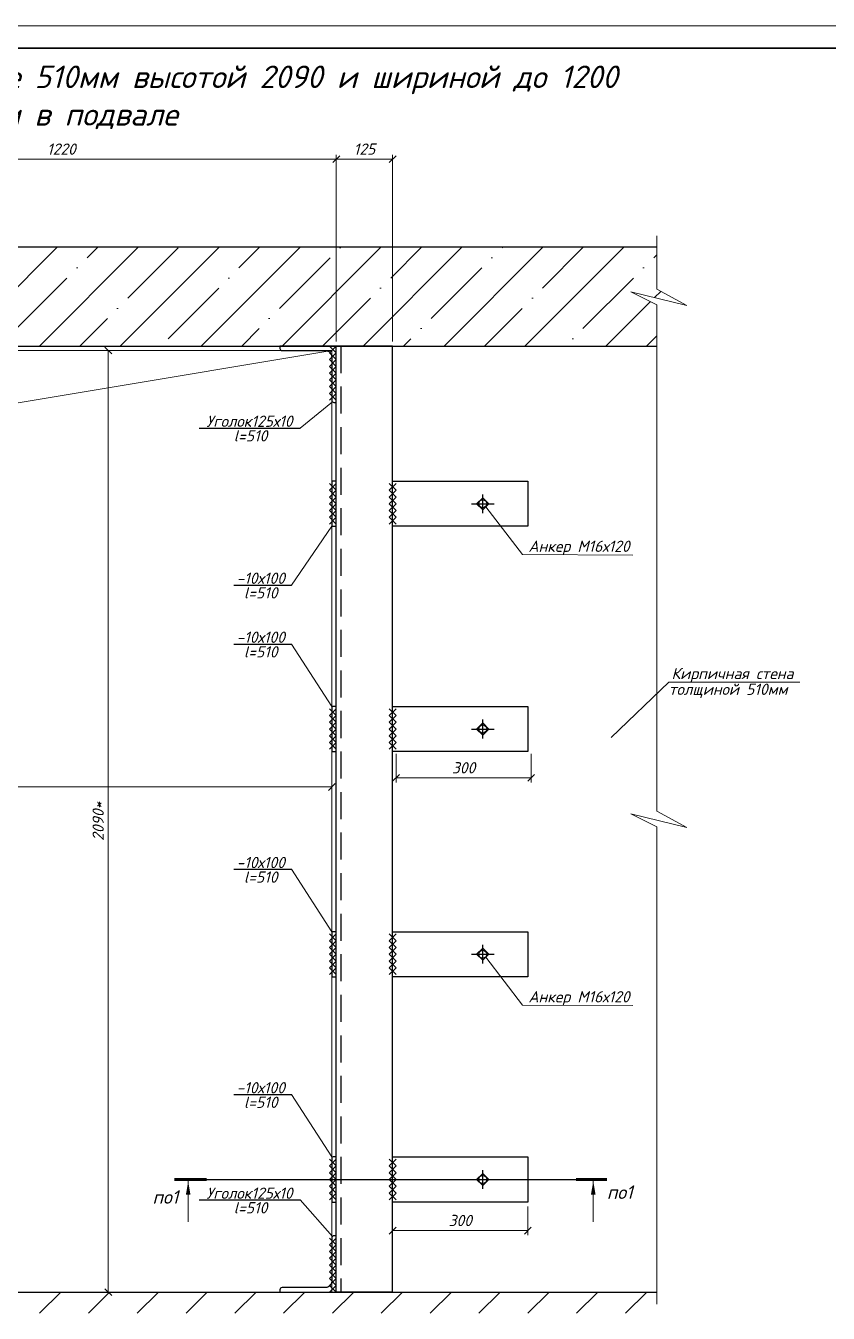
# Model space of a CAD drawing. Header units: millimetres. Extents: x 19346 to 188849, y 18183 to 1386204.
# Drawn here: x 111295 to 113076, y 27202 to 30060 of the extents above; entities that cross this region are included whole.
import ezdxf
from ezdxf.enums import TextEntityAlignment as Align

# ---------------------------------------------------------------- set-up
doc = ezdxf.new("R2010")
doc.units = ezdxf.units.MM
doc.linetypes.add('Пунктир 2мм', pattern=[3, 2, -1])
doc.layers.get('DEFPOINTS').update_dxf_attribs({"color": 1})
for name, color, linetype, lineweight in [('013', 7, 'Continuous', 13), ('030', 7, 'Continuous', 30), ('Размер', 140, 'Continuous', 13), ('Разрезы', 54, 'Continuous', 20)]:
    doc.layers.add(name, color=color, linetype=linetype, lineweight=lineweight)
doc.styles.add('10', font='isocpeui.ttf', dxfattribs={"height": 25})
doc.styles.add('100', font='isocpeui.ttf', dxfattribs={"height": 250})
doc.styles.add('GOST', font='isocpeur.TTF')
doc.dimstyles.new('10', dxfattribs={"dimtxt": 37.5, "dimasz": 15, "dimexe": 10, "dimexo": 10, "dimgap": 10, "dimtad": 1, "dimtxsty": '10', "dimblk": 'OBLIQUE', "dimcen": 2.5, "dimadec": 0, "dimazin": 0, "dimtfac": 1, "dimtmove": 0, "dimatfit": 3, "dimfxl": 1, "dimlwd": 15, "dimlwe": 15, "dimarcsym": 0})

# ---------------------------------------------------------------- blocks, each defined once
blk = doc.blocks.new('*U16')
at = {"color": 44, "lineweight": 20, "ltscale": 10}
blk.add_line((594, 420), (0, 420), dxfattribs=at)
at = {"color": 137, "lineweight": 35, "ltscale": 10}
blk.add_line((589, 415), (20, 415), dxfattribs=at)
at = {"color": 44, "lineweight": 13, "style": 'GOST', "oblique": 10, "width": 0.8}
for tag in ['ФОРМАТВЕРТ', 'ФОРМАТГОРИЗ']:
    blk.add_attdef(tag, (542.98, 1.6), '', height=2, dxfattribs=at)
blk = doc.blocks.new('_OBLIQUE')
at = {"color": 0, "linetype": 'ByBlock'}
blk.add_line((-0.5, -0.5), (0.5, 0.5), dxfattribs=at)
blk = doc.blocks.new('*D160')
at = {"color": 0, "lineweight": 15, "ltscale": 100, "transparency": 16777216}
for p, q in [((110764.5, 29359.1), (110764.5, 29773.9)), ((110764.5, 29763.9), (111984.5, 29763.9)), ((111984.5, 29359.1), (111984.5, 29773.9))]:
    blk.add_line(p, q, dxfattribs=at)
at = {"layer": 'DEFPOINTS', "color": 0, "ltscale": 100, "transparency": 16777216}
for p in [(111984.5, 29763.9), (110764.5, 29349.1), (111984.5, 29349.1)]:
    blk.add_point(p, dxfattribs=at)
at = {"color": 0, "lineweight": 15, "ltscale": 100, "transparency": 16777216, "xscale": 15, "yscale": 15, "zscale": 15, "rotation": 180}
blk.add_blockref('_OBLIQUE', (110764.5, 29763.9), dxfattribs=at)
at = {"color": 0, "lineweight": 15, "ltscale": 100, "transparency": 16777216, "xscale": 15, "yscale": 15, "zscale": 15}
blk.add_blockref('_OBLIQUE', (111984.5, 29763.9), dxfattribs=at)
at = {"color": 0, "ltscale": 100, "transparency": 16777216, "insert": (111374.5, 29786.4), "char_height": 25, "attachment_point": 5, "style": '10'}
blk.add_mtext('1220', dxfattribs=at)
blk = doc.blocks.new('*D163')
at = {"color": 0, "lineweight": 15, "ltscale": 100, "transparency": 16777216}
for p, q in [((111984.5, 29359.1), (111984.5, 29773.9)), ((111984.5, 29763.9), (112109.5, 29763.9)), ((112109.5, 29359.1), (112109.5, 29773.9))]:
    blk.add_line(p, q, dxfattribs=at)
at = {"layer": 'DEFPOINTS', "color": 0, "ltscale": 100, "transparency": 16777216}
for p in [(112109.5, 29763.9), (111984.5, 29349.1), (112109.5, 29349.1)]:
    blk.add_point(p, dxfattribs=at)
at = {"color": 0, "lineweight": 15, "ltscale": 100, "transparency": 16777216, "xscale": 15, "yscale": 15, "zscale": 15, "rotation": 180}
blk.add_blockref('_OBLIQUE', (111984.5, 29763.9), dxfattribs=at)
at = {"color": 0, "lineweight": 15, "ltscale": 100, "transparency": 16777216, "xscale": 15, "yscale": 15, "zscale": 15}
blk.add_blockref('_OBLIQUE', (112109.5, 29763.9), dxfattribs=at)
at = {"color": 0, "ltscale": 100, "transparency": 16777216, "insert": (112047, 29786.4), "char_height": 25, "attachment_point": 5, "style": '10'}
blk.add_mtext('125', dxfattribs=at)
blk = doc.blocks.new('*U174')
blk.add_lwpolyline([(-34.5, 90.5), (-29.1, 90.5, -0.414214), (-24.5, 85.9), (-24.5, -10.5, 0.414214), (-10.5, -24.5), (85.9, -24.5, -0.414214), (90.5, -29.1), (90.5, -34.5), (-34.5, -34.5)], format="xyb", close=True)
blk = doc.blocks.new('*D175')
at = {"color": 0, "lineweight": 15, "ltscale": 100, "transparency": 16777216}
for p, q in [((110774.5, 28276.4), (110774.5, 28380.4)), ((111974.5, 28276.4), (111974.5, 28380.4)), ((111974.5, 28370.4), (110774.5, 28370.4))]:
    blk.add_line(p, q, dxfattribs=at)
at = {"layer": 'DEFPOINTS', "color": 0, "ltscale": 100, "transparency": 16777216}
for p in [(110774.5, 28370.4), (110774.5, 28266.4), (111974.5, 28266.4)]:
    blk.add_point(p, dxfattribs=at)
at = {"color": 0, "lineweight": 15, "ltscale": 100, "transparency": 16777216, "xscale": 15, "yscale": 15, "zscale": 15, "rotation": 180}
blk.add_blockref('_OBLIQUE', (110774.5, 28370.4), dxfattribs=at)
at = {"color": 0, "lineweight": 15, "ltscale": 100, "transparency": 16777216, "xscale": 15, "yscale": 15, "zscale": 15}
blk.add_blockref('_OBLIQUE', (111974.5, 28370.4), dxfattribs=at)
at = {"color": 0, "ltscale": 100, "transparency": 16777216, "insert": (111207.3, 28392.9), "char_height": 25, "width": 61.42, "attachment_point": 5, "style": '10'}
blk.add_mtext('1200*', dxfattribs=at)
blk = doc.blocks.new('*D176')
at = {"color": 0, "lineweight": 15, "ltscale": 100, "transparency": 16777216}
for p, q in [((111367.4, 29339.1), (111488.6, 29339.1)), ((111478.6, 29339.1), (111478.6, 27249.1)), ((111367.4, 27249.1), (111488.6, 27249.1))]:
    blk.add_line(p, q, dxfattribs=at)
at = {"layer": 'DEFPOINTS', "color": 0, "ltscale": 100, "transparency": 16777216}
for p in [(111357.4, 29339.1), (111357.4, 27249.1), (111478.6, 27249.1)]:
    blk.add_point(p, dxfattribs=at)
at = {"color": 0, "lineweight": 15, "ltscale": 100, "transparency": 16777216, "xscale": 15, "yscale": 15, "zscale": 15}
for p, rotation in [((111478.6, 29339.1), 90), ((111478.6, 27249.1), 270)]:
    blk.add_blockref('_OBLIQUE', p, dxfattribs=dict(at, rotation=rotation))
at = {"color": 0, "ltscale": 100, "transparency": 16777216, "insert": (111456.1, 28294.1), "char_height": 25, "attachment_point": 5, "rotation": 90, "style": '10'}
blk.add_mtext('2090*', dxfattribs=at)
blk = doc.blocks.new('*U178')
at = {"layer": 'DEFPOINTS'}
blk.add_line((0, 0), (82.06, 0), dxfattribs=at)
at = {"layer": 'Разрезы', "color": 0}
for p, q in [((-4.07, 0.35), (-4.07, 9.4)), ((85.82, 0.35), (85.82, 9.4))]:
    blk.add_line(p, q, dxfattribs=at)
at = {"layer": 'Разрезы', "color": 0, "lineweight": 60}
for p, q in [((-7.07, 0), (0, 0)), ((88.82, 0), (82.06, 0))]:
    blk.add_line(p, q, dxfattribs=at)
at = {"layer": 'Разрезы', "color": 0}
for points in [[(-4.07, 0.35), (-3.57, 3.35), (-4.57, 3.35)], [(85.82, 0.35), (85.31, 3.35), (86.32, 3.35)]]:
    blk.add_solid(points, dxfattribs=at)
at = {"layer": 'Разрезы', "color": 0, "style": '100'}
for tag, p in [('1', (-9.12, 3.88)), ('2', (91.71, 2.82))]:
    blk.add_attdef(tag, text='', height=3, dxfattribs=at).set_placement(p, align=Align.MIDDLE_CENTER)
blk = doc.blocks.new('*D188')
at = {"color": 0, "lineweight": 15, "ltscale": 100, "transparency": 16777216}
for p, q in [((112117, 28444.1), (112117, 28380.6)), ((112417, 28444.1), (112417, 28380.6)), ((112117, 28390.6), (112417, 28390.6))]:
    blk.add_line(p, q, dxfattribs=at)
at = {"layer": 'DEFPOINTS', "color": 0, "ltscale": 100, "transparency": 16777216}
for p in [(112117, 28454.1), (112417, 28454.1), (112417, 28390.6)]:
    blk.add_point(p, dxfattribs=at)
at = {"color": 0, "lineweight": 15, "ltscale": 100, "transparency": 16777216, "xscale": 15, "yscale": 15, "zscale": 15, "rotation": 180}
blk.add_blockref('_OBLIQUE', (112117, 28390.6), dxfattribs=at)
at = {"color": 0, "lineweight": 15, "ltscale": 100, "transparency": 16777216, "xscale": 15, "yscale": 15, "zscale": 15}
blk.add_blockref('_OBLIQUE', (112417, 28390.6), dxfattribs=at)
at = {"color": 0, "ltscale": 100, "transparency": 16777216, "insert": (112267, 28413.1), "char_height": 25, "attachment_point": 5, "style": '10'}
blk.add_mtext('300', dxfattribs=at)
blk = doc.blocks.new('*D189')
at = {"color": 0, "lineweight": 15, "ltscale": 100, "transparency": 16777216}
for p, q in [((112109.5, 27439.1), (112109.5, 27375.6)), ((112409.5, 27439.1), (112409.5, 27375.6)), ((112109.5, 27385.6), (112409.5, 27385.6))]:
    blk.add_line(p, q, dxfattribs=at)
at = {"layer": 'DEFPOINTS', "color": 0, "ltscale": 100, "transparency": 16777216}
for p in [(112109.5, 27449.1), (112409.5, 27449.1), (112409.5, 27385.6)]:
    blk.add_point(p, dxfattribs=at)
at = {"color": 0, "lineweight": 15, "ltscale": 100, "transparency": 16777216, "xscale": 15, "yscale": 15, "zscale": 15, "rotation": 180}
blk.add_blockref('_OBLIQUE', (112109.5, 27385.6), dxfattribs=at)
at = {"color": 0, "lineweight": 15, "ltscale": 100, "transparency": 16777216, "xscale": 15, "yscale": 15, "zscale": 15}
blk.add_blockref('_OBLIQUE', (112409.5, 27385.6), dxfattribs=at)
at = {"color": 0, "ltscale": 100, "transparency": 16777216, "insert": (112259.5, 27408.1), "char_height": 25, "attachment_point": 5, "style": '10'}
blk.add_mtext('300', dxfattribs=at)

msp = doc.modelspace()

# ---------------------------------------------------------------- hatches: boundary and pattern name
at = {"layer": '013', "ltscale": 100}
h = msp.add_hatch(dxfattribs=at)
h.set_pattern_fill('ANSI35', color=256, scale=20)
h.set_pattern_definition([(45, (76.54, 0), (-89.80256, 89.80256), []), (45, (166.34, 0), (-89.80256, 89.80256), [158.75, -31.75, 0, -31.75])])
h.paths.add_polyline_path([(112638.202, 29469.431), (112762.733, 29439.519), (112695.493, 29475.416), (112695.493, 29569.117), (110274.55, 29569.117), (110274.55, 29475.416), (110341.79, 29439.519), (110217.258, 29469.431), (110274.55, 29440.395), (110274.55, 29349.117), (112695.493, 29349.117), (112695.493, 29440.395)])

# ---------------------------------------------------------------- linework, layer by layer
at = {"ltscale": 100}
for p, q in [((110274.55, 29569.117), (112695.493, 29569.117)), ((110274.55, 29349.117), (112695.493, 29349.117)), ((111984.501, 29334.117), (111969.501, 29349.117)), ((111969.501, 29334.117), (111984.501, 29349.117)), ((111984.501, 29319.117), (111969.501, 29334.117)), ((111969.501, 29319.117), (111984.501, 29334.117)), ((111984.501, 29304.117), (111969.501, 29319.117)), ((111969.501, 29304.117), (111984.501, 29319.117)), ((111984.501, 29289.117), (111969.501, 29304.117)), ((111969.501, 29289.117), (111984.501, 29304.117)), ((111984.501, 29274.117), (111969.501, 29289.117)), ((111969.501, 29274.117), (111984.501, 29289.117)), ((111984.501, 29259.117), (111969.501, 29274.117)), ((111969.501, 29259.117), (111984.501, 29274.117)), ((111984.501, 29244.117), (111969.501, 29259.117)), ((111969.501, 29244.117), (111984.501, 29259.117)), ((111984.501, 29229.117), (111969.501, 29244.117)), ((111969.501, 29229.117), (111984.501, 29244.117)), ((111680.305, 29167.272), (111904.046, 29167.272)), ((111984.501, 29029.117), (111969.501, 29044.117)), ((111969.501, 29029.117), (111984.501, 29044.117)), ((112117.001, 29029.117), (112102.001, 29044.117)), ((112102.001, 29029.117), (112117.001, 29044.117)), ((111984.501, 29014.117), (111969.501, 29029.117)), ((111969.501, 29014.117), (111984.501, 29029.117)), ((111984.501, 28999.117), (111969.501, 29014.117)), ((111969.501, 28999.117), (111984.501, 29014.117)), ((112117.001, 29014.117), (112102.001, 29029.117)), ((112102.001, 29014.117), (112117.001, 29029.117)), ((112117.001, 28999.117), (112102.001, 29014.117)), ((112102.001, 28999.117), (112117.001, 29014.117)), ((112309.501, 28978.253), (112309.501, 29019.981)), ((111984.501, 28984.117), (111969.501, 28999.117)), ((111969.501, 28984.117), (111984.501, 28999.117)), ((111984.501, 28969.117), (111969.501, 28984.117)), ((111969.501, 28969.117), (111984.501, 28984.117)), ((112117.001, 28984.117), (112102.001, 28999.117)), ((112102.001, 28984.117), (112117.001, 28999.117)), ((112117.001, 28969.117), (112102.001, 28984.117)), ((112102.001, 28969.117), (112117.001, 28984.117)), ((112284.443, 28999.117), (112334.558, 28999.117)), ((111984.501, 28954.117), (111969.501, 28969.117)), ((111969.501, 28954.117), (111984.501, 28969.117)), ((112117.001, 28954.117), (112102.001, 28969.117)), ((112102.001, 28954.117), (112117.001, 28969.117)), ((111756.867, 28818.719), (111884.758, 28818.719)), ((111756.867, 28687.785), (111884.758, 28687.785)), ((111984.501, 28529.117), (111969.501, 28544.117)), ((111969.501, 28529.117), (111984.501, 28544.117)), ((111984.501, 28514.117), (111969.501, 28529.117)), ((111969.501, 28514.117), (111984.501, 28529.117)), ((112117.001, 28529.117), (112102.001, 28544.117)), ((112102.001, 28529.117), (112117.001, 28544.117)), ((112117.001, 28514.117), (112102.001, 28529.117)), ((112102.001, 28514.117), (112117.001, 28529.117)), ((111984.501, 28499.117), (111969.501, 28514.117)), ((111969.501, 28499.117), (111984.501, 28514.117)), ((111984.501, 28484.117), (111969.501, 28499.117)), ((111969.501, 28484.117), (111984.501, 28499.117)), ((112117.001, 28499.117), (112102.001, 28514.117)), ((112102.001, 28499.117), (112117.001, 28514.117)), ((112117.001, 28484.117), (112102.001, 28499.117)), ((112102.001, 28484.117), (112117.001, 28499.117)), ((112284.443, 28499.117), (112334.558, 28499.117)), ((112309.501, 28478.253), (112309.501, 28519.981)), ((111984.501, 28469.117), (111969.501, 28484.117)), ((111969.501, 28469.117), (111984.501, 28484.117)), ((111984.501, 28454.117), (111969.501, 28469.117)), ((111969.501, 28454.117), (111984.501, 28469.117)), ((112117.001, 28469.117), (112102.001, 28484.117)), ((112102.001, 28469.117), (112117.001, 28484.117)), ((112117.001, 28454.117), (112102.001, 28469.117)), ((112102.001, 28454.117), (112117.001, 28469.117)), ((111756.867, 28187.785), (111884.758, 28187.785)), ((111984.501, 28029.117), (111969.501, 28044.117)), ((111969.501, 28029.117), (111984.501, 28044.117)), ((112117.001, 28029.117), (112102.001, 28044.117)), ((112102.001, 28029.117), (112117.001, 28044.117)), ((111984.501, 28014.117), (111969.501, 28029.117)), ((111969.501, 28014.117), (111984.501, 28029.117)), ((111984.501, 27999.117), (111969.501, 28014.117)), ((111969.501, 27999.117), (111984.501, 28014.117)), ((112117.001, 28014.117), (112102.001, 28029.117)), ((112102.001, 28014.117), (112117.001, 28029.117)), ((112117.001, 27999.117), (112102.001, 28014.117)), ((112102.001, 27999.117), (112117.001, 28014.117)), ((112309.501, 27978.253), (112309.501, 28019.981)), ((111984.501, 27984.117), (111969.501, 27999.117)), ((111969.501, 27984.117), (111984.501, 27999.117)), ((111984.501, 27969.117), (111969.501, 27984.117)), ((111969.501, 27969.117), (111984.501, 27984.117)), ((112117.001, 27984.117), (112102.001, 27999.117)), ((112102.001, 27984.117), (112117.001, 27999.117)), ((112117.001, 27969.117), (112102.001, 27984.117)), ((112102.001, 27969.117), (112117.001, 27984.117)), ((112284.443, 27999.117), (112334.558, 27999.117)), ((111984.501, 27954.117), (111969.501, 27969.117)), ((111969.501, 27954.117), (111984.501, 27969.117)), ((112117.001, 27954.117), (112102.001, 27969.117)), ((112102.001, 27954.117), (112117.001, 27969.117)), ((111756.867, 27687.785), (111884.758, 27687.785)), ((111984.501, 27529.117), (111969.501, 27544.117)), ((111969.501, 27529.117), (111984.501, 27544.117)), ((111984.501, 27514.117), (111969.501, 27529.117)), ((111969.501, 27514.117), (111984.501, 27529.117)), ((112117.001, 27529.117), (112102.001, 27544.117)), ((112102.001, 27529.117), (112117.001, 27544.117)), ((112117.001, 27514.117), (112102.001, 27529.117)), ((112102.001, 27514.117), (112117.001, 27529.117)), ((111984.501, 27499.117), (111969.501, 27514.117)), ((111969.501, 27499.117), (111984.501, 27514.117)), ((111984.501, 27484.117), (111969.501, 27499.117)), ((111969.501, 27484.117), (111984.501, 27499.117)), ((112117.001, 27499.117), (112102.001, 27514.117)), ((112102.001, 27499.117), (112117.001, 27514.117)), ((112117.001, 27484.117), (112102.001, 27499.117)), ((112102.001, 27484.117), (112117.001, 27499.117)), ((112284.443, 27499.117), (112334.558, 27499.117)), ((112309.501, 27478.253), (112309.501, 27519.981)), ((111984.501, 27469.117), (111969.501, 27484.117)), ((111969.501, 27469.117), (111984.501, 27484.117)), ((111984.501, 27454.117), (111969.501, 27469.117)), ((111969.501, 27454.117), (111984.501, 27469.117)), ((112117.001, 27469.117), (112102.001, 27484.117)), ((112102.001, 27469.117), (112117.001, 27484.117)), ((112117.001, 27454.117), (112102.001, 27469.117)), ((112102.001, 27454.117), (112117.001, 27469.117)), ((111680.305, 27453.68), (111904.046, 27453.68)), ((111984.501, 27354.117), (111969.501, 27369.117)), ((111969.501, 27354.117), (111984.501, 27369.117)), ((111984.501, 27339.117), (111969.501, 27354.117)), ((111969.501, 27339.117), (111984.501, 27354.117)), ((111984.501, 27324.117), (111969.501, 27339.117)), ((111969.501, 27324.117), (111984.501, 27339.117)), ((111984.501, 27309.117), (111969.501, 27324.117)), ((111969.501, 27309.117), (111984.501, 27324.117)), ((111984.501, 27294.117), (111969.501, 27309.117)), ((111969.501, 27294.117), (111984.501, 27309.117)), ((111984.501, 27279.117), (111969.501, 27294.117)), ((111969.501, 27279.117), (111984.501, 27294.117)), ((111984.501, 27264.117), (111969.501, 27279.117)), ((111969.501, 27264.117), (111984.501, 27279.117)), ((110274.55, 27249.117), (112695.493, 27249.117)), ((111984.501, 27249.117), (111969.501, 27264.117)), ((111969.501, 27249.117), (111984.501, 27264.117))]:
    msp.add_line(p, q, dxfattribs=at)
at = {"linetype": 'Пунктир 2мм', "ltscale": 30}
msp.add_line((111994.501, 29349.117), (111994.501, 27249.117), dxfattribs=at)
at = {"layer": '013', "ltscale": 100}
for p, q in [((111904.046, 29167.272), (111975.848, 29225.464)), ((111974.501, 28949.117), (111884.758, 28818.719)), ((111974.501, 28549.117), (111884.758, 28687.785)), ((111974.501, 28049.117), (111884.758, 28187.785)), ((111974.501, 27549.117), (111884.758, 27687.785)), ((111975.848, 27372.77), (111904.046, 27453.68)), ((111325.97, 27202.197), (111373.21, 27249.117)), ((111434.316, 27202.197), (111481.557, 27249.117)), ((111542.663, 27202.197), (111589.904, 27249.117)), ((111651.01, 27202.197), (111698.251, 27249.117)), ((111759.356, 27202.197), (111806.597, 27249.117)), ((111867.703, 27202.197), (111914.944, 27249.117)), ((111976.05, 27202.197), (112023.291, 27249.117)), ((112084.396, 27202.197), (112131.637, 27249.117)), ((112192.743, 27202.197), (112239.984, 27249.117)), ((112301.09, 27202.197), (112348.331, 27249.117)), ((112409.436, 27202.197), (112456.677, 27249.117)), ((112517.783, 27202.197), (112565.024, 27249.117)), ((112626.13, 27202.197), (112673.371, 27249.117))]:
    msp.add_line(p, q, dxfattribs=at)
for points in [[(112695.493, 29330.107), (112695.493, 29440.395), (112638.202, 29469.431), (112762.733, 29439.519), (112695.493, 29475.416), (112695.493, 29593.871)], [(110774.501, 27249.117), (110878.969, 29156.359), (111974.501, 29339.117)], [(112695.493, 27222.258), (112695.493, 28281.637), (112638.202, 28310.673), (112762.733, 28280.761), (112695.493, 28316.658), (112695.493, 29349.117)], [(112316.251, 28992.367), (112397.578, 28886.325), (112642.227, 28885.112)], [(112594.739, 28479.899), (112722.655, 28602.947), (113013.308, 28602.947)], [(112316.251, 27992.367), (112397.578, 27886.325), (112642.227, 27885.112)]]:
    msp.add_lwpolyline(points, dxfattribs=at)
msp.add_lwpolyline([(110774.501, 29339.117), (111974.501, 29339.117), (111974.501, 27249.117), (110774.501, 27249.117)], close=True, dxfattribs=at)
at = {"layer": '030', "ltscale": 100}
for p, q in [((112109.501, 29349.117), (111984.501, 29349.117)), ((112109.501, 27249.117), (111984.501, 27249.117))]:
    msp.add_line(p, q, dxfattribs=at)
for points in [[(111984.501, 27249.117), (111984.501, 29349.117)], [(112109.501, 27249.117), (112109.501, 29349.117)], [(111974.501, 29049.117), (111974.501, 28949.117), (111984.501, 28949.117), (111984.501, 29049.117), (111974.501, 29049.117)], [(112109.501, 29049.117), (112409.501, 29049.117), (112409.501, 28949.117), (112109.501, 28949.117), (112109.501, 29049.117)], [(112296.001, 28999.117), (112309.501, 29012.617), (112323.001, 28999.117), (112309.501, 28985.617), (112296.001, 28999.117)], [(111974.501, 28549.117), (111974.501, 28449.117), (111984.501, 28449.117), (111984.501, 28549.117), (111974.501, 28549.117)], [(112109.501, 28549.117), (112409.501, 28549.117), (112409.501, 28449.117), (112109.501, 28449.117), (112109.501, 28549.117)], [(112296.001, 28499.117), (112309.501, 28512.617), (112323.001, 28499.117), (112309.501, 28485.617), (112296.001, 28499.117)], [(111974.501, 28049.117), (111974.501, 27949.117), (111984.501, 27949.117), (111984.501, 28049.117), (111974.501, 28049.117)], [(112109.501, 28049.117), (112409.501, 28049.117), (112409.501, 27949.117), (112109.501, 27949.117), (112109.501, 28049.117)], [(112296.001, 27999.117), (112309.501, 28012.617), (112323.001, 27999.117), (112309.501, 27985.617), (112296.001, 27999.117)], [(111974.501, 27549.117), (111974.501, 27449.117), (111984.501, 27449.117), (111984.501, 27549.117), (111976.501, 27549.117)], [(112109.501, 27549.117), (112409.501, 27549.117), (112409.501, 27449.117), (112109.501, 27449.117), (112109.501, 27549.117)], [(112296.001, 27499.117), (112309.501, 27512.617), (112323.001, 27499.117), (112309.501, 27485.617), (112296.001, 27499.117)]]:
    msp.add_lwpolyline(points, dxfattribs=at)
for centre in [(112309.501, 28999.117), (112309.501, 28499.117), (112309.501, 27999.117), (112309.501, 27499.117)]:
    msp.add_circle(centre, 9, dxfattribs=at)

# ---------------------------------------------------------------- block references
at = {"xscale": 10, "yscale": 10, "zscale": 10}
msp.add_blockref('*U16', (109735.72, 25860.225), dxfattribs=at)
at = {"layer": '030', "xscale": -1, "rotation": 90}
msp.add_blockref('*U174', (111950.001, 29314.617), dxfattribs=at)
at = {"layer": '030', "xscale": -1}
msp.add_blockref('*U174', (111950.001, 27283.617), dxfattribs=at)
at = {"layer": 'Размер'}
ref = msp.add_blockref('*U178', (111696.545, 27499.117), dxfattribs=dict(at, xscale=-10, yscale=10, zscale=10, rotation=180))
ref.add_attrib('1', 'по1', dxfattribs={"layer": 'Разрезы', "color": 0, "height": 30, "style": '100'}).set_placement((111605.353, 27460.355), align=Align.MIDDLE_CENTER)
ref.add_attrib('2', 'по1', dxfattribs={"layer": 'Разрезы', "color": 0, "height": 30, "style": '100'}).set_placement((112613.632, 27470.929), align=Align.MIDDLE_CENTER)

# ---------------------------------------------------------------- texts
at = {"color": 0, "lineweight": 9, "width": 2395.44136, "attachment_point": 5, "style": '10'}
for s, insert, char_height in [('\\pxi1.23419;Схема усиления проема в стене 510мм высотой 2090 и шириной до 1200 мм в подвале', (111413.593, 29901.229), 50), ('\\pxi1.23419;Кирпичная стена ', (112848.22, 28618.966), 25), ('\\pxi1.23419;толщиной 510мм', (112838.532, 28583.899), 25)]:
    msp.add_mtext(s, dxfattribs=dict(at, insert=insert, char_height=char_height))
at = {"ltscale": 100, "char_height": 25, "attachment_point": 5, "style": '10'}
for s, insert in [('Уголок125х10', (111791.856, 29182.309)), ('l=510', (111794.263, 29149.935)), ('Анкер М16х120', (112523.079, 28901.362)), ('-10х100', (111816.766, 28833.755)), ('l=510', (111816.766, 28801.381)), ('-10х100', (111816.766, 28702.821)), ('l=510', (111816.766, 28670.447)), ('-10х100', (111816.766, 28202.821)), ('l=510', (111816.766, 28170.447)), ('Анкер М16х120', (112523.079, 27901.362)), ('-10х100', (111816.766, 27702.821)), ('l=510', (111816.766, 27670.447)), ('Уголок125х10', (111791.856, 27468.717)), ('l=510', (111794.263, 27436.342))]:
    msp.add_mtext(s, dxfattribs=dict(at, insert=insert))

# ---------------------------------------------------------------- dimensions: what is measured, and where the dimension line sits
at = {"ltscale": 100}
for base, p1, p2, picture, middle in [((111984.501, 29763.918), (110764.501, 29349.117), (111984.501, 29349.117), '*D160', (111374.501, 29786.418)), ((112109.501, 29763.918), (111984.501, 29349.117), (112109.501, 29349.117), '*D163', (112047.001, 29786.418)), ((112417.001, 28390.585), (112117.001, 28454.117), (112417.001, 28454.117), '*D188', (112267.001, 28413.085)), ((112409.501, 27385.585), (112109.501, 27449.117), (112409.501, 27449.117), '*D189', (112259.501, 27408.085))]:
    dim = msp.add_linear_dim(base=base, p1=p1, p2=p2, dimstyle='10', dxfattribs=at)
    dim.commit()
    dim.dimension.update_dxf_attribs({"geometry": picture, "text_midpoint": middle})
dim = msp.add_linear_dim(base=(111478.606, 27249.117), p1=(111357.414, 29339.117), p2=(111357.414, 27249.117), angle=90, text='2090*', dimstyle='10', dxfattribs=at)
dim.commit()
dim.dimension.update_dxf_attribs({"geometry": '*D176', "text_midpoint": (111456.106, 28294.117)})
dim = msp.add_linear_dim(base=(110774.501, 28370.447), p1=(111974.501, 28266.385), p2=(110774.501, 28266.385), text='1200*', dimstyle='10', dxfattribs=at)
dim.commit()
dim.dimension.update_dxf_attribs({"geometry": '*D175', "text_midpoint": (111207.31, 28370.447), "dimtype": 160})

doc.saveas('drawing.dxf')
